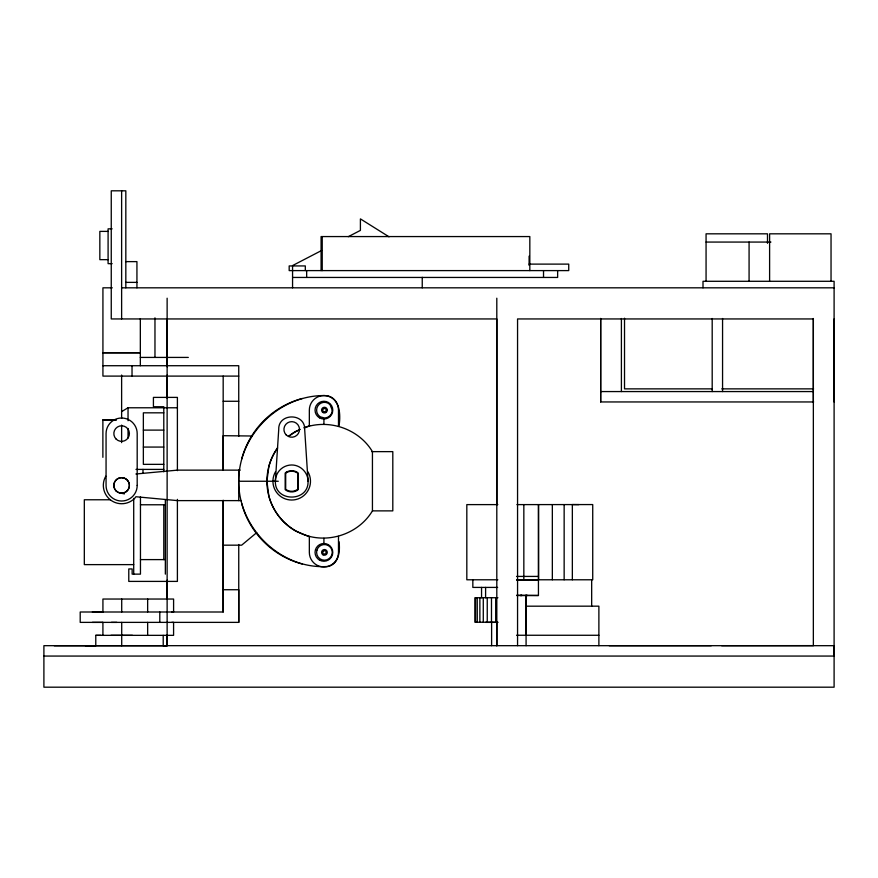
<?xml version="1.0" encoding="UTF-8"?>
<svg xmlns="http://www.w3.org/2000/svg" width="878" height="878" viewBox="0 0 878 878"><rect width="100%" height="100%" fill="white"/><g stroke="black" fill="none" stroke-linecap="round" stroke-linejoin="round"><path stroke-width="1.32" d="M102.913 635.343L102.913 622.37M102.924 611.999L102.924 599.037L173.592 599.037L173.592 611.999L171.825 612.01M121.713 622.381L121.713 645.725M121.713 611.999L121.713 599.037M147.647 635.354L147.647 622.381M147.647 612.01L147.647 599.037M167.127 318.944L167.127 645.747L54.271 645.747M223.177 611.999L223.188 500.383L223.177 611.999L80.205 611.999L80.205 622.381L238.761 622.37L238.75 544.481M223.177 470.136L223.177 435.697L252.074 436.004M223.188 470.29L223.177 376.102M339.018 425.643C341.004 414.416 339.753 395.671 324.443 395.561C278.578 395.276 238.454 435.389 238.739 481.254C238.311 528.216 281.125 569.943 328.218 566.453C339.084 563.742 340.258 550.945 339.018 541.726M526.087 635.266L525.988 606.182M600.662 401.948L600.662 318.494L600.662 401.948L813.621 401.948M609.233 645.703L711.29 645.692M721.661 645.692L812.83 645.626M813.346 645.692L813.346 318.944L517.559 318.944L517.559 645.648M834.1 318.944L834.1 687.189L43.9 687.189L43.9 645.681L834.1 645.692M275.363 481.32L278.732 429.441C278.106 412.781 305.303 412.781 304.677 429.441L308.046 481.32C308.836 502.304 274.573 502.304 275.363 481.32A16.342 16.342 0 0 1 291.705 464.978C300.452 464.923 308.101 472.573 308.046 481.32M304.007 427.838A57.015 57.015 0 0 1 309.166 426.192C332.992 420.002 359.717 430.418 372.437 451.632L372.437 510.875C359.717 532.09 332.992 542.505 309.166 536.326A57.015 57.015 0 0 1 277.47 448.197M256.749 532.606L241.659 545.172L223.177 545.172M121.625 411.617L128.034 407.776L177.4 407.776M292.561 265.573L321.633 250.493M348.292 236.676L360.408 230.398L360.408 218.885L389.031 236.819M299.354 429.902L295.677 431.427A57.531 57.531 0 0 0 288.873 436.037M304.26 427.871L309.682 425.665M135.903 473.999L177.466 470.136L240.21 470.136M520.402 579.93L521.411 579.919M520.402 595.493L521.422 595.482M516.933 504.609L592.727 504.565L592.727 579.787L516.582 579.776M102.77 611.988L92.366 611.999M102.77 622.37L92.366 622.381M171.814 622.381L173.581 622.381L173.581 635.343L95.779 635.343L95.779 645.714L85.396 645.725M526.328 579.787L527.338 579.919L525.604 579.919M521.422 595.35L520.522 595.493M526.328 595.493L527.349 595.482L525.604 595.35M112.154 228.84L108.093 228.84L108.093 263.652L112.154 263.652M108.093 231.386L99.84 231.386L99.84 259.658L108.093 259.658M706.066 242.065L770.928 242.065M125.828 261.622L136.935 261.622L136.935 287.819M529.105 264.113L568.735 264.113L568.735 270.6L289.18 270.6L289.18 265.935L305.314 265.935L305.314 270.6M292.561 277.448L557.64 277.448L557.64 270.6M125.828 282.376L136.935 282.376M112.274 287.819L102.924 287.819L102.924 376.102L238.739 376.102M121.625 287.819L834.1 287.819M140.304 357.423L188.309 357.423M102.924 365.72L238.739 365.72L238.739 436.377M712.19 388.866L624.521 388.866L624.521 318.22M721.782 388.866L813.555 388.866M600.662 391.566L813.346 391.566M223.177 401.268L238.739 401.268M163.791 412.825L143.355 412.825L143.355 464.352L163.791 464.352M116.269 419.838L102.88 419.838L102.88 457.328M102.88 419.936L116.269 419.936M143.355 430.11L163.791 430.11M143.355 447.067L163.791 447.067M371.712 451.632L392.806 451.632L392.806 510.875L372.437 510.875M135.98 469.401L163.791 469.401M238.739 481.254L278.271 481.254M110.387 499.769L84.321 499.769L84.321 564.62L133.708 564.62M241.296 500.614L177.466 500.614L135.903 496.739L134.674 498.342A18.35 18.35 0 0 1 105.799 476.194M497.826 504.609L466.822 504.609L466.822 579.787L497.826 579.787M140.458 504.773L165.086 504.773M140.458 559.604L165.086 559.604M516.549 576.418L538.412 576.418M516.582 579.941L538.444 579.93L534.175 579.776M497.639 587.415L472.836 587.415L472.836 579.787M223.188 589.731L238.75 589.731L238.761 622.37M516.582 595.339L538.444 595.493L538.412 504.609M516.582 595.504L538.444 595.493M497.914 597.731L474.943 597.731L474.943 622.239L497.947 622.239M526.076 606.193L598.884 606.171L598.884 645.67M116.851 622.381L111.385 622.381M485.6 622.37L497.639 622.37M95.779 635.343L100.97 635.343M132.446 635.343L110.968 635.343M516.56 635.255L598.884 635.277M43.9 656.064L834.1 656.064L834.089 645.615M520.863 579.93L522.136 579.93M520.863 595.493L522.136 595.493M578.898 504.609L572.346 504.565L572.346 579.787M121.954 493.37L124.456 493.886M309.682 536.842L295.677 531.08A57.531 57.531 0 0 1 268.866 496.147L266.912 481.254L268.866 466.361A57.531 57.531 0 0 1 277.569 447.89M834.1 401.948L834.1 281.289L703.004 281.289L703.004 287.819M831.038 281.289L831.038 233.822L769.611 233.822L769.611 281.289M813.346 318.494L813.346 401.948M767.493 243.316L767.493 233.822L706.066 233.822L706.066 281.289M749.077 242.065L749.077 281.289M722.561 318.494L722.561 391.566M712.19 318.494L712.19 391.566M621.404 318.494L621.404 391.566M591.673 579.853L591.673 606.193M564.148 504.609L564.148 579.787M552.339 504.609L552.339 579.787M543.526 270.6L543.526 277.448M538.587 504.609L538.587 579.787M529.829 270.6L529.829 236.566L321.085 236.566L321.085 270.6M529.105 256.124L529.105 265.332M526.087 645.681L525.988 595.416L525.988 635.255M523.837 504.609L523.837 579.787M496.805 298.202L496.805 504.894M496.805 622.469L496.805 645.725L496.805 318.944L111.254 318.944L111.254 190.811L125.828 190.811L125.828 287.819M495.697 597.731L495.697 622.239M491.614 622.37L491.614 645.681M491.482 597.731L491.482 622.239M487.246 597.731L487.246 622.239M485.6 587.415L485.6 597.731M483.284 597.731L483.284 622.239M481.55 587.415L481.55 597.731M479.871 597.731L479.871 622.239M477.226 597.731L477.27 622.239M475.547 597.731L475.547 622.239M422.241 277.316L422.241 287.819M338.491 426.159L338.491 410.136A14.575 14.575 0 0 0 323.916 395.561A14.575 14.575 0 0 0 309.341 410.136L309.341 426.159M338.491 536.348L338.491 552.372A14.575 14.575 0 0 1 323.916 566.958A14.575 14.575 0 0 1 309.341 552.372L309.341 536.348M323.916 419.004L323.916 424.25M323.916 538.269L323.916 543.504M322.226 236.566L322.226 270.6M306.663 270.6L306.663 277.448M292.561 265.935L292.561 287.819M238.739 470.136L238.75 500.614M177.4 470.663L177.4 397.394L153.42 397.394L153.42 406.733L163.791 406.733L163.791 471.826M177.4 499.373L177.4 581.401L128.781 581.401L128.781 568.944L132.15 568.944L132.15 574.135L140.458 574.135L140.458 496.849M167.127 298.202L167.127 366.806M167.127 375.005L167.127 398.25M167.127 580.117L167.127 599.257M167.127 634.805L167.127 645.747L163.231 645.714L163.198 635.343M165.349 499.725L165.349 574.135M163.791 504.718L163.791 559.604M159.796 611.999L159.796 622.381M154.967 317.836L154.967 357.423M142.993 469.401L142.993 473.44M140.337 318.659L140.337 365.72M133.708 498.375L133.708 574.135M132.029 365.72L132.029 376.102M128.034 407.776L128.034 420.716M128.034 428.486L128.034 438.034M121.625 190.811L121.625 318.944M121.625 375.038L121.625 418.356M121.625 425.106L121.625 442.633M302.262 564.027A85.693 85.693 0 0 1 241.659 503.434M241.659 459.073A85.693 85.693 0 0 1 302.262 398.48M307.969 471.87A18.778 18.778 0 0 1 291.705 500.032A18.778 18.778 0 0 1 275.44 471.87M288.675 436.443A57.015 57.015 0 0 1 300.221 429.397M322.884 550.824L322.884 553.93L326.001 553.93L326.001 550.824L322.884 550.824M322.884 408.577L322.884 411.694L326.001 411.694L326.001 408.577L322.884 408.577M327.274 410.136L327.176 410.871A2.832 2.832 0 0 1 321.699 410.871L321.6 410.136A2.832 2.832 0 0 1 324.443 407.293A2.832 2.832 0 0 1 327.274 410.136M332.268 410.136L332.005 412.166A7.836 7.836 0 0 1 324.443 417.972L320.525 416.918A7.836 7.836 0 0 1 316.87 412.166L316.607 410.136A7.836 7.836 0 0 1 329.974 404.593L332.268 410.136M316.87 550.352L316.607 552.372A7.836 7.836 0 0 0 324.443 560.208A7.836 7.836 0 0 0 332.268 552.372L332.005 550.352A7.836 7.836 0 0 0 316.87 550.352M286.393 472.123L285.163 473.055L285.163 489.573L286.393 490.517A10.624 10.624 0 0 0 297.016 490.517L298.235 489.573L298.235 473.055L297.016 472.123A10.624 10.624 0 0 0 286.393 472.123M286.667 472.54L285.69 473.297L285.69 489.211L286.667 489.968A10.064 10.064 0 0 0 296.731 489.968L297.719 489.211L297.719 473.297L296.731 472.54A10.064 10.064 0 0 0 286.667 472.54M140.337 352.758L102.924 352.758L140.337 352.758M122.547 477.665L120.516 477.687A7.781 7.781 0 0 0 113.899 484.469L113.931 486.5A7.781 7.781 0 0 0 129.351 486.313L129.329 484.283A7.781 7.781 0 0 0 122.547 477.665M137.188 485.457L137.188 433.578A15.563 15.563 0 0 0 121.625 418.016A15.563 15.563 0 0 0 106.062 433.578L106.062 485.457A15.563 15.563 0 0 0 121.625 501.02A15.563 15.563 0 0 0 137.188 485.457M323.027 554.83A2.832 2.832 0 0 0 327.274 552.372A2.832 2.832 0 0 0 323.027 549.924A2.832 2.832 0 0 0 323.027 554.83M116.126 490.956A7.781 7.781 0 0 0 129.143 487.466A7.781 7.781 0 0 0 119.617 477.939A7.781 7.781 0 0 0 116.126 490.956M319.482 560.054A8.868 8.868 0 0 0 332.784 552.372A8.868 8.868 0 0 0 319.482 544.689A8.868 8.868 0 0 0 319.482 560.054M319.482 417.818A8.868 8.868 0 0 0 332.784 410.136A8.868 8.868 0 0 0 319.482 402.453A8.868 8.868 0 0 0 319.482 417.818M286.206 434.939A7.781 7.781 0 0 0 299.222 431.46A7.781 7.781 0 0 0 289.685 421.923A7.781 7.781 0 0 0 286.206 434.939M116.126 439.088A7.781 7.781 0 0 0 129.143 435.598A7.781 7.781 0 0 0 119.617 426.06A7.781 7.781 0 0 0 116.126 439.088"/></g></svg>
